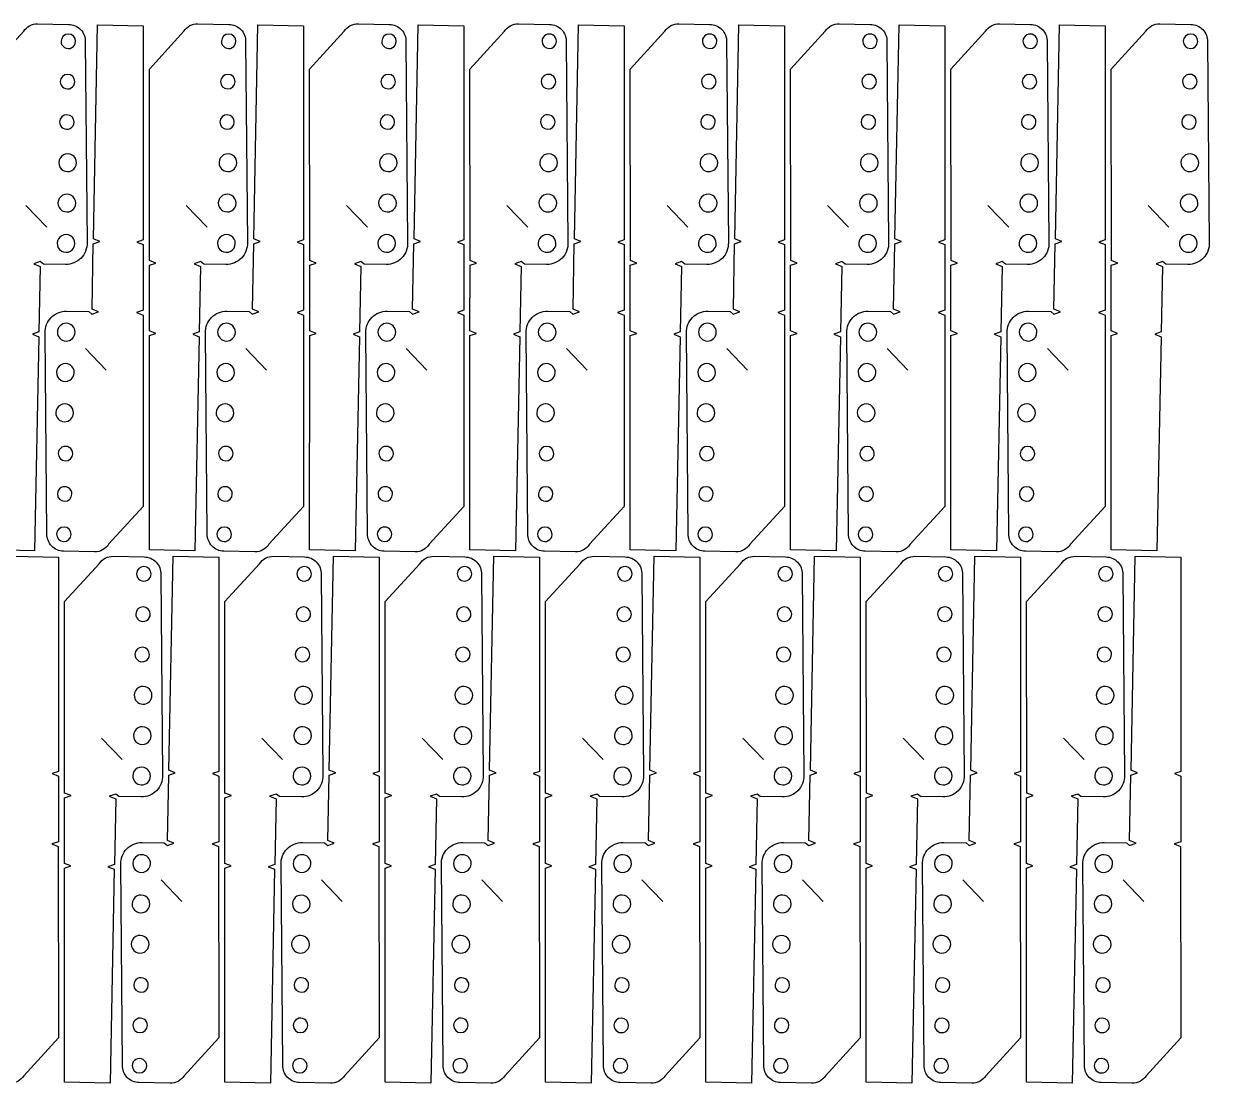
# Model space of a CAD drawing. Extents: x 5 to 2944, y 5 to 1318.
# Drawn here: x 1475 to 2944, y 5 to 1318 of the extents above; entities that cross this region are included whole.
import ezdxf

# ---------------------------------------------------------------- set-up
doc = ezdxf.new("R2010")
doc.units = 0

msp = doc.modelspace()

# ---------------------------------------------------------------- linework, layer by layer
for points in [[(1553, 1046.4, -0.430896), (1526.5, 1019.4), (1499, 1019.9), (1495.1, 1023), (1487, 1020.2), (1495, 1017), (1493.4, 935.8), (1485.3, 933), (1493.3, 929.9), (1488.1, 664.8), (1431.5, 665.9), (1431.5, 931.2), (1439.5, 933.9), (1431.5, 937.1), (1431.6, 1018.3), (1439.6, 1021.1), (1431.7, 1024.3), (1431.5, 1261.5), (1474.5, 1308.2, -0.26418), (1491.8, 1317.6), (1530.2, 1316.8, -0.419122), (1550.8, 1295.1), (1550.8, 1295.1), (1553, 1046.4)], [(1501.2, 934.6, -0.430883), (1527.7, 961.5), (1555.2, 961), (1559.1, 957.9), (1567.2, 960.8), (1559.2, 963.9), (1560.8, 1045.1), (1568.9, 1047.9), (1560.9, 1051.1), (1566.1, 1316.1), (1622.7, 1315), (1622.6, 1049.8), (1614.7, 1047), (1622.6, 1043.9), (1622.6, 962.7), (1614.5, 959.8), (1622.5, 956.7), (1622.7, 719.4), (1579.7, 672.7, -0.264177), (1562.3, 663.3), (1523.9, 664.1, -0.419118), (1503.3, 685.8), (1503.3, 685.8), (1501.2, 934.6)], [(1751.7, 1046.4, -0.430893), (1725.2, 1019.4), (1697.7, 1019.9), (1693.7, 1023), (1685.7, 1020.2), (1693.6, 1017), (1692, 935.8), (1684, 933), (1691.9, 929.9), (1686.7, 664.8), (1630.2, 665.9), (1630.2, 931.2), (1638.1, 933.9), (1630.2, 937.1), (1630.2, 1018.3), (1638.3, 1021.1), (1630.4, 1024.3), (1630.2, 1261.5), (1673.1, 1308.2, -0.264182), (1690.5, 1317.6), (1728.9, 1316.8, -0.419121), (1749.5, 1295.1), (1749.5, 1295.1), (1751.7, 1046.4)], [(1699.8, 934.6, -0.430883), (1726.3, 961.5), (1753.8, 961), (1757.8, 957.9), (1765.8, 960.8), (1757.9, 963.9), (1759.5, 1045.1), (1767.5, 1047.9), (1759.6, 1051.1), (1764.8, 1316.1), (1821.3, 1315), (1821.3, 1049.8), (1813.4, 1047), (1821.3, 1043.9), (1821.3, 962.7), (1813.2, 959.8), (1821.1, 956.7), (1821.3, 719.4), (1778.4, 672.7, -0.264179), (1761, 663.3), (1722.6, 664.1, -0.419119), (1702, 685.8), (1702, 685.8), (1699.8, 934.6)], [(1950.3, 1046.4, -0.430893), (1923.8, 1019.4), (1896.3, 1019.9), (1892.4, 1023), (1884.3, 1020.2), (1892.3, 1017), (1890.7, 935.8), (1882.6, 933), (1890.6, 929.9), (1885.4, 664.8), (1828.8, 665.9), (1828.9, 931.2), (1836.8, 933.9), (1828.9, 937.1), (1828.9, 1018.3), (1837, 1021.1), (1829, 1024.3), (1828.8, 1261.5), (1871.8, 1308.2, -0.264182), (1889.2, 1317.6), (1927.6, 1316.8, -0.419121), (1948.2, 1295.1), (1948.2, 1295.1), (1950.3, 1046.4)], [(1898.5, 934.6, -0.430884), (1925, 961.5), (1952.5, 961), (1956.4, 957.9), (1964.5, 960.8), (1956.5, 963.9), (1958.1, 1045.1), (1966.2, 1047.9), (1958.3, 1051.1), (1963.4, 1316.1), (2020, 1315), (2020, 1049.8), (2012, 1047), (2020, 1043.9), (2019.9, 962.7), (2011.9, 959.8), (2019.8, 956.7), (2020, 719.4), (1977, 672.7, -0.264173), (1959.7, 663.3), (1921.3, 664.1, -0.41912), (1900.7, 685.8), (1900.7, 685.8), (1898.5, 934.6)], [(2149, 1046.4, -0.430868), (2122.5, 1019.4), (2095, 1019.9), (2091.1, 1023), (2083, 1020.2), (2091, 1017), (2089.4, 935.8), (2081.3, 933), (2089.2, 929.9), (2084.1, 664.8), (2027.5, 665.9), (2027.5, 931.2), (2035.5, 933.9), (2027.5, 937.1), (2027.6, 1018.3), (2035.6, 1021.1), (2027.7, 1024.3), (2027.5, 1261.5), (2070.5, 1308.2, -0.264205), (2087.8, 1317.6), (2126.2, 1316.8, -0.419131), (2146.8, 1295.1), (2146.8, 1295.1), (2149, 1046.4)], [(2097.2, 934.6, -0.430874), (2123.7, 961.5), (2151.2, 961), (2155.1, 957.9), (2163.2, 960.8), (2155.2, 963.9), (2156.8, 1045.1), (2164.9, 1047.9), (2156.9, 1051.1), (2162.1, 1316.1), (2218.7, 1315), (2218.6, 1049.8), (2210.7, 1047), (2218.6, 1043.9), (2218.6, 962.7), (2210.5, 959.8), (2218.5, 956.7), (2218.7, 719.4), (2175.7, 672.7, -0.264184), (2158.3, 663.3), (2119.9, 664.1, -0.419117), (2099.3, 685.8), (2099.3, 685.8), (2097.2, 934.6)], [(2347.7, 1046.4, -0.430868), (2321.2, 1019.4), (2293.7, 1019.9), (2289.7, 1023), (2281.7, 1020.2), (2289.6, 1017), (2288, 935.8), (2280, 933), (2287.9, 929.9), (2282.7, 664.8), (2226.2, 665.9), (2226.2, 931.2), (2234.1, 933.9), (2226.2, 937.1), (2226.2, 1018.3), (2234.3, 1021.1), (2226.4, 1024.3), (2226.2, 1261.5), (2269.1, 1308.2, -0.264205), (2286.5, 1317.6), (2324.9, 1316.8, -0.419131), (2345.5, 1295.1), (2345.5, 1295.1), (2347.7, 1046.4)], [(2295.8, 934.6, -0.430874), (2322.3, 961.5), (2349.8, 961), (2353.8, 957.9), (2361.8, 960.8), (2353.9, 963.9), (2355.5, 1045.1), (2363.5, 1047.9), (2355.6, 1051.1), (2360.8, 1316.1), (2417.3, 1315), (2417.3, 1049.8), (2409.4, 1047), (2417.3, 1043.9), (2417.3, 962.7), (2409.2, 959.8), (2417.1, 956.7), (2417.3, 719.4), (2374.4, 672.7, -0.2642), (2357, 663.3), (2318.6, 664.1, -0.41913), (2298, 685.8), (2298, 685.8), (2295.8, 934.6)], [(2546.3, 1046.4, -0.430868), (2519.8, 1019.4), (2492.3, 1019.9), (2488.4, 1023), (2480.3, 1020.2), (2488.3, 1017), (2486.7, 935.8), (2478.6, 933), (2486.6, 929.9), (2481.4, 664.8), (2424.8, 665.9), (2424.9, 931.2), (2432.8, 933.9), (2424.9, 937.1), (2424.9, 1018.3), (2433, 1021.1), (2425, 1024.3), (2424.8, 1261.5), (2467.8, 1308.2, -0.26419), (2485.2, 1317.6), (2523.6, 1316.8, -0.419119), (2544.2, 1295.1), (2544.2, 1295.1), (2546.3, 1046.4)], [(2494.5, 934.6, -0.430874), (2521, 961.5), (2548.5, 961), (2552.4, 957.9), (2560.5, 960.8), (2552.5, 963.9), (2554.1, 1045.1), (2562.2, 1047.9), (2554.2, 1051.1), (2559.4, 1316.1), (2616, 1315), (2616, 1049.8), (2608, 1047), (2616, 1043.9), (2615.9, 962.7), (2607.9, 959.8), (2615.8, 956.7), (2616, 719.4), (2573, 672.7, -0.264184), (2555.7, 663.3), (2517.3, 664.1, -0.419117), (2496.7, 685.8), (2496.7, 685.8), (2494.5, 934.6)], [(2745, 1046.4, -0.430873), (2718.5, 1019.4), (2691, 1019.9), (2687.1, 1023), (2679, 1020.2), (2686.9, 1017), (2685.4, 935.8), (2677.3, 933), (2685.2, 929.9), (2680.1, 664.8), (2623.5, 665.9), (2623.5, 931.2), (2631.5, 933.9), (2623.5, 937.1), (2623.6, 1018.3), (2631.6, 1021.1), (2623.7, 1024.3), (2623.5, 1261.5), (2666.5, 1308.2, -0.264205), (2683.8, 1317.6), (2722.2, 1316.8, -0.419131), (2742.8, 1295.1), (2742.8, 1295.1), (2745, 1046.4)], [(2693.2, 934.6, -0.430874), (2719.7, 961.5), (2747.2, 961), (2751.1, 957.9), (2759.1, 960.8), (2751.2, 963.9), (2752.8, 1045.1), (2760.9, 1047.9), (2752.9, 1051.1), (2758.1, 1316.1), (2814.7, 1315), (2814.6, 1049.8), (2806.7, 1047), (2814.6, 1043.9), (2814.6, 962.7), (2806.5, 959.8), (2814.5, 956.7), (2814.7, 719.4), (2771.7, 672.7, -0.2642), (2754.3, 663.3), (2715.9, 664.1, -0.41913), (2695.3, 685.8), (2695.3, 685.8), (2693.2, 934.6)], [(2943.7, 1046.4, -0.430873), (2917.2, 1019.4), (2889.7, 1019.9), (2885.7, 1023), (2877.7, 1020.2), (2885.6, 1017), (2884, 935.8), (2876, 933), (2883.9, 929.9), (2878.7, 664.8), (2822.2, 665.9), (2822.2, 931.2), (2830.1, 933.9), (2822.2, 937.1), (2822.2, 1018.3), (2830.3, 1021.1), (2822.4, 1024.3), (2822.2, 1261.5), (2865.1, 1308.2, -0.26419), (2882.5, 1317.6), (2920.9, 1316.8, -0.419119), (2941.5, 1295.1), (2941.5, 1295.1), (2943.7, 1046.4)], [(1520.8, 1296, 1.000027), (1538.8, 1295.7, 0.999986), (1520.8, 1296)], [(1719.5, 1296, 1.000014), (1737.5, 1295.7, 0.999986), (1719.5, 1296)], [(1918.2, 1296, 1.000014), (1936.2, 1295.7, 0.999986), (1918.2, 1296)], [(2116.8, 1296, 0.999986), (2134.8, 1295.7, 1.000028), (2116.8, 1296)], [(2315.5, 1296, 0.999986), (2333.5, 1295.7, 1.000028), (2315.5, 1296)], [(2514.2, 1296, 0.999986), (2532.2, 1295.7, 1.000014), (2514.2, 1296)], [(2712.8, 1296, 0.999986), (2730.8, 1295.7, 1.000014), (2712.8, 1296)], [(2911.5, 1296, 0.999986), (2929.5, 1295.7, 0.999986), (2911.5, 1296)], [(1519.9, 1246, 1), (1537.9, 1245.7, 0.999986), (1519.9, 1246)], [(1718.5, 1246, 0.999986), (1736.5, 1245.7, 0.999986), (1718.5, 1246)], [(1917.2, 1246, 0.999986), (1935.2, 1245.7, 0.999986), (1917.2, 1246)], [(2115.9, 1246, 0.999986), (2133.9, 1245.7, 1.000014), (2115.9, 1246)], [(2314.5, 1246, 0.999986), (2332.5, 1245.7, 1.000014), (2314.5, 1246)], [(2513.2, 1246, 0.999986), (2531.2, 1245.7, 1.000028), (2513.2, 1246)], [(2711.9, 1246, 0.999972), (2729.9, 1245.7, 0.999986), (2711.9, 1246)], [(2910.5, 1246, 0.999972), (2928.5, 1245.7, 1.000014), (2910.5, 1246)], [(1518.9, 1196, 1), (1536.9, 1195.7, 0.999986), (1518.9, 1196)], [(1717.6, 1196, 0.999986), (1735.5, 1195.7, 0.999986), (1717.6, 1196)], [(1916.2, 1196, 0.999986), (1934.2, 1195.7, 0.999986), (1916.2, 1196)], [(2114.9, 1196, 0.999986), (2132.9, 1195.7, 1.000028), (2114.9, 1196)], [(2313.5, 1196, 0.999986), (2331.5, 1195.7, 1.000028), (2313.5, 1196)], [(2512.2, 1196, 0.999986), (2530.2, 1195.7, 1.000014), (2512.2, 1196)], [(2710.9, 1196, 0.999972), (2728.9, 1195.7, 1.000014), (2710.9, 1196)], [(2909.5, 1196, 0.999972), (2927.5, 1195.7, 0.999986), (2909.5, 1196)], [(1518, 1145.6, 1), (1540, 1145.2, 1.000011), (1518, 1145.6)], [(1716.6, 1145.6, 1), (1738.6, 1145.2, 1.000011), (1716.6, 1145.6)], [(1915.3, 1145.6, 1), (1937.3, 1145.2, 1.000011), (1915.3, 1145.6)], [(2114, 1145.6, 0.999978), (2136, 1145.2, 1.000011), (2114, 1145.6)], [(2312.6, 1145.6, 0.999978), (2334.6, 1145.2, 1.000011), (2312.6, 1145.6)], [(2511.3, 1145.6, 0.999955), (2533.3, 1145.2, 1.000011), (2511.3, 1145.6)], [(2710, 1145.6, 0.999989), (2732, 1145.2, 1.000011), (2710, 1145.6)], [(2908.6, 1145.6, 0.999966), (2930.6, 1145.2, 1.000011), (2908.6, 1145.6)], [(1517, 1095.6, 1.000006), (1539, 1095.2, 1.000006), (1517, 1095.6)], [(1715.7, 1095.6, 1.000006), (1737.7, 1095.2, 1.000006), (1715.7, 1095.6)], [(1914.3, 1095.6, 1.000006), (1936.3, 1095.2, 1.000006), (1914.3, 1095.6)], [(2113, 1095.6, 0.999972), (2135, 1095.2, 1.000006), (2113, 1095.6)], [(2311.7, 1095.6, 0.999972), (2333.7, 1095.2, 1.000006), (2311.7, 1095.6)], [(2510.3, 1095.6, 0.999995), (2532.3, 1095.2, 1.000006), (2510.3, 1095.6)], [(2709, 1095.6, 0.999972), (2731, 1095.2, 1.000006), (2709, 1095.6)], [(2907.7, 1095.6, 0.999995), (2929.6, 1095.2, 1.000006), (2907.7, 1095.6)], [(1516, 1045.6, 1.000006), (1538, 1045.2, 1.000006), (1516, 1045.6)], [(1714.7, 1045.6, 1.000006), (1736.7, 1045.2, 1.000006), (1714.7, 1045.6)], [(1913.4, 1045.6, 1.000006), (1935.3, 1045.2, 1.000006), (1913.4, 1045.6)], [(2112, 1045.6, 0.999995), (2134, 1045.2, 1.000006), (2112, 1045.6)], [(2310.7, 1045.6, 0.999995), (2332.7, 1045.2, 1.000006), (2310.7, 1045.6)], [(2509.3, 1045.6, 0.999972), (2531.3, 1045.2, 1.000006), (2509.3, 1045.6)], [(2708, 1045.6, 0.999995), (2730, 1045.2, 1.000006), (2708, 1045.6)], [(2906.7, 1045.6, 0.999972), (2928.7, 1045.2, 1.000006), (2906.7, 1045.6)], [(1538.2, 935.3, 0.999989), (1516.2, 935.7, 1), (1538.2, 935.3)], [(1736.8, 935.3, 0.999989), (1714.8, 935.7, 1), (1736.8, 935.3)], [(1935.5, 935.3, 0.999989), (1913.5, 935.7, 1), (1935.5, 935.3)], [(2134.2, 935.3, 1), (2112.2, 935.7, 1), (2134.2, 935.3)], [(2332.8, 935.3, 1), (2310.8, 935.7, 1), (2332.8, 935.3)], [(2531.5, 935.3, 1), (2509.5, 935.7, 1), (2531.5, 935.3)], [(2730.1, 935.3, 1), (2708.2, 935.7, 1), (2730.1, 935.3)], [(1537.2, 885.3, 1.000003), (1515.2, 885.8, 1.000008), (1537.2, 885.3)], [(1735.8, 885.3, 1.000008), (1713.8, 885.8, 1.000008), (1735.8, 885.3)], [(1934.5, 885.3, 0.999997), (1912.5, 885.8, 1.000008), (1934.5, 885.3)], [(2133.2, 885.3, 0.999997), (2111.2, 885.8, 1.000009), (2133.2, 885.3)], [(2331.8, 885.3, 1.000003), (2309.8, 885.8, 1.000009), (2331.8, 885.3)], [(2530.5, 885.3, 0.999997), (2508.5, 885.8, 1.000009), (2530.5, 885.3)], [(2729.2, 885.3, 1.000003), (2707.2, 885.8, 1.000009), (2729.2, 885.3)], [(1536.2, 835.3, 1.000011), (1514.2, 835.8, 1), (1536.2, 835.3)], [(1734.9, 835.3, 1.000011), (1712.9, 835.8, 1), (1734.9, 835.3)], [(1933.5, 835.3, 1.000006), (1911.5, 835.8, 1), (1933.5, 835.3)], [(2132.2, 835.3, 1.000006), (2110.2, 835.8, 1), (2132.2, 835.3)], [(2330.9, 835.3, 1.000006), (2308.9, 835.8, 1), (2330.9, 835.3)], [(2529.5, 835.3, 1.000006), (2507.5, 835.8, 1), (2529.5, 835.3)], [(2728.2, 835.3, 1.000006), (2706.2, 835.8, 1), (2728.2, 835.3)], [(1535.3, 784.9, 1), (1517.3, 785.2, 1), (1535.3, 784.9)], [(1734, 784.9, 1), (1716, 785.2, 0.999993), (1734, 784.9)], [(1932.6, 784.9, 1.000007), (1914.6, 785.2, 1), (1932.6, 784.9)], [(2131.3, 784.9, 0.999972), (2113.3, 785.2, 1.000007), (2131.3, 784.9)], [(2330, 784.9, 0.999972), (2312, 785.2, 1.000021), (2330, 784.9)], [(2528.6, 784.9, 0.999972), (2510.6, 785.2, 1.000007), (2528.6, 784.9)], [(2727.3, 784.9, 0.999972), (2709.3, 785.2, 1.000021), (2727.3, 784.9)], [(1534.3, 734.9, 1.000014), (1516.3, 735.2, 0.999986), (1534.3, 734.9)], [(1733, 734.9, 1), (1715, 735.2, 0.999986), (1733, 734.9)], [(1931.6, 734.9, 1.000021), (1913.6, 735.2, 0.999986), (1931.6, 734.9)], [(2130.3, 734.9, 0.999986), (2112.3, 735.2, 1.000014), (2130.3, 734.9)], [(2329, 734.9, 0.999979), (2311, 735.2, 1), (2329, 734.9)], [(2527.6, 734.9, 0.999986), (2509.6, 735.2, 1.000014), (2527.6, 734.9)], [(2726.3, 734.9, 0.999979), (2708.3, 735.2, 1), (2726.3, 734.9)], [(1533.3, 684.9, 1), (1515.3, 685.3, 0.999993), (1533.3, 684.9)], [(1732, 684.9, 1), (1714, 685.3, 1), (1732, 684.9)], [(1930.7, 684.9, 1.000007), (1912.7, 685.3, 0.999993), (1930.7, 684.9)], [(2129.3, 684.9, 0.999972), (2111.3, 685.3, 1), (2129.3, 684.9)], [(2328, 684.9, 0.999972), (2310, 685.3, 1.000028), (2328, 684.9)], [(2526.7, 684.9, 0.999972), (2508.7, 685.3, 1), (2526.7, 684.9)], [(2725.3, 684.9, 0.999972), (2707.3, 685.3, 1.000028), (2725.3, 684.9)], [(1396.1, 276.2, -0.430883), (1422.5, 303.2), (1450, 302.7), (1454, 299.6), (1462, 302.4), (1454.1, 305.6), (1455.7, 386.8), (1463.7, 389.6), (1455.8, 392.8), (1461, 657.8), (1517.6, 656.7), (1517.5, 391.4), (1509.6, 388.7), (1517.5, 385.6), (1517.5, 304.3), (1509.4, 301.5), (1517.4, 298.3), (1517.6, 61.1), (1474.6, 14.4, -0.264172), (1457.2, 5), (1418.8, 5.8, -0.419117), (1398.2, 27.5), (1398.2, 27.5), (1396.1, 276.2)], [(1646.5, 386.6, -0.430896), (1620.1, 359.7), (1592.6, 360.2), (1588.6, 363.3), (1580.6, 360.5), (1588.5, 357.3), (1586.9, 276.1), (1578.9, 273.3), (1586.8, 270.1), (1581.6, 5.1), (1525, 6.2), (1525.1, 271.5), (1533, 274.2), (1525.1, 277.3), (1525.1, 358.5), (1533.2, 361.4), (1525.2, 364.5), (1525, 601.8), (1568, 648.5, -0.264163), (1585.4, 657.9), (1623.8, 657.1, -0.419118), (1644.4, 635.4), (1644.4, 635.4), (1646.5, 386.6)], [(1594.8, 276.2, -0.430883), (1621.2, 303.2), (1648.7, 302.7), (1652.7, 299.6), (1660.7, 302.4), (1652.8, 305.6), (1654.4, 386.8), (1662.4, 389.6), (1654.5, 392.8), (1659.7, 657.8), (1716.3, 656.7), (1716.2, 391.4), (1708.3, 388.7), (1716.2, 385.6), (1716.2, 304.3), (1708.1, 301.5), (1716.1, 298.3), (1716.3, 61.1), (1673.3, 14.4, -0.264172), (1655.9, 5), (1617.5, 5.8, -0.419117), (1596.9, 27.5), (1596.9, 27.5), (1594.8, 276.2)], [(1845.2, 386.6, -0.430896), (1818.8, 359.7), (1791.3, 360.2), (1787.3, 363.3), (1779.3, 360.5), (1787.2, 357.3), (1785.6, 276.1), (1777.6, 273.3), (1785.5, 270.1), (1780.3, 5.1), (1723.7, 6.2), (1723.8, 271.5), (1731.7, 274.2), (1723.8, 277.3), (1723.8, 358.5), (1731.9, 361.4), (1723.9, 364.5), (1723.7, 601.8), (1766.7, 648.5, -0.264163), (1784.1, 657.9), (1822.5, 657.1, -0.419118), (1843.1, 635.4), (1843.1, 635.4), (1845.2, 386.6)], [(1793.4, 276.2, -0.430883), (1819.9, 303.2), (1847.4, 302.7), (1851.4, 299.6), (1859.4, 302.4), (1851.5, 305.6), (1853.1, 386.8), (1861.1, 389.6), (1853.2, 392.8), (1858.4, 657.8), (1914.9, 656.7), (1914.9, 391.4), (1907, 388.7), (1914.9, 385.6), (1914.9, 304.3), (1906.8, 301.5), (1914.7, 298.3), (1914.9, 61.1), (1872, 14.4, -0.264172), (1854.6, 5), (1816.2, 5.8, -0.419117), (1795.6, 27.5), (1795.6, 27.5), (1793.4, 276.2)], [(2043.9, 386.6, -0.430893), (2017.4, 359.7), (1989.9, 360.2), (1986, 363.3), (1978, 360.5), (1985.9, 357.3), (1984.3, 276.1), (1976.2, 273.3), (1984.2, 270.1), (1979, 5.1), (1922.4, 6.2), (1922.5, 271.5), (1930.4, 274.2), (1922.5, 277.3), (1922.5, 358.5), (1930.6, 361.4), (1922.6, 364.5), (1922.4, 601.8), (1965.4, 648.5, -0.264166), (1982.8, 657.9), (2021.2, 657.1, -0.419116), (2041.8, 635.4), (2041.8, 635.4), (2043.9, 386.6)], [(1992.1, 276.2, -0.430884), (2018.6, 303.2), (2046.1, 302.7), (2050.1, 299.6), (2058.1, 302.4), (2050.2, 305.6), (2051.8, 386.8), (2059.8, 389.6), (2051.9, 392.8), (2057.1, 657.8), (2113.6, 656.7), (2113.6, 391.4), (2105.7, 388.7), (2113.6, 385.6), (2113.6, 304.3), (2105.5, 301.5), (2113.4, 298.3), (2113.6, 61.1), (2070.7, 14.4, -0.26418), (2053.3, 5), (2014.9, 5.8, -0.419119), (1994.3, 27.5), (1994.3, 27.5), (1992.1, 276.2)], [(2242.6, 386.6, -0.430873), (2216.1, 359.7), (2188.6, 360.2), (2184.7, 363.3), (2176.6, 360.5), (2184.6, 357.3), (2183, 276.1), (2174.9, 273.3), (2182.9, 270.1), (2177.7, 5.1), (2121.1, 6.2), (2121.2, 271.5), (2129.1, 274.2), (2121.2, 277.3), (2121.2, 358.5), (2129.3, 361.4), (2121.3, 364.5), (2121.1, 601.8), (2164.1, 648.5, -0.264188), (2181.5, 657.9), (2219.9, 657.1, -0.419127), (2240.5, 635.4), (2240.5, 635.4), (2242.6, 386.6)], [(2190.8, 276.2, -0.430877), (2217.3, 303.2), (2244.8, 302.7), (2248.8, 299.6), (2256.8, 302.4), (2248.9, 305.6), (2250.5, 386.8), (2258.5, 389.6), (2250.6, 392.8), (2255.8, 657.8), (2312.3, 656.7), (2312.3, 391.4), (2304.3, 388.7), (2312.3, 385.6), (2312.2, 304.3), (2304.2, 301.5), (2312.1, 298.3), (2312.3, 61.1), (2269.4, 14.4, -0.264194), (2252, 5), (2213.6, 5.8, -0.419128), (2193, 27.5), (2193, 27.5), (2190.8, 276.2)], [(2441.3, 386.6, -0.430873), (2414.8, 359.7), (2387.3, 360.2), (2383.4, 363.3), (2375.3, 360.5), (2383.3, 357.3), (2381.7, 276.1), (2373.6, 273.3), (2381.6, 270.1), (2376.4, 5.1), (2319.8, 6.2), (2319.9, 271.5), (2327.8, 274.2), (2319.9, 277.3), (2319.9, 358.5), (2328, 361.4), (2320, 364.5), (2319.8, 601.8), (2362.8, 648.5, -0.264188), (2380.2, 657.9), (2418.6, 657.1, -0.419127), (2439.1, 635.4), (2439.1, 635.4), (2441.3, 386.6)], [(2389.5, 276.2, -0.430877), (2416, 303.2), (2443.5, 302.7), (2447.4, 299.6), (2455.5, 302.4), (2447.6, 305.6), (2449.2, 386.8), (2457.2, 389.6), (2449.3, 392.8), (2454.4, 657.8), (2511, 656.7), (2511, 391.4), (2503, 388.7), (2511, 385.6), (2510.9, 304.3), (2502.9, 301.5), (2510.8, 298.3), (2511, 61.1), (2468, 14.4, -0.264194), (2450.7, 5), (2412.3, 5.8, -0.419128), (2391.7, 27.5), (2391.7, 27.5), (2389.5, 276.2)], [(2640, 386.6, -0.430873), (2613.5, 359.7), (2586, 360.2), (2582.1, 363.3), (2574, 360.5), (2582, 357.3), (2580.4, 276.1), (2572.3, 273.3), (2580.3, 270.1), (2575.1, 5.1), (2518.5, 6.2), (2518.6, 271.5), (2526.5, 274.2), (2518.6, 277.3), (2518.6, 358.5), (2526.6, 361.4), (2518.7, 364.5), (2518.5, 601.8), (2561.5, 648.5, -0.264174), (2578.8, 657.9), (2617.3, 657.1, -0.419115), (2637.8, 635.4), (2637.8, 635.4), (2640, 386.6)], [(2588.2, 276.2, -0.430877), (2614.7, 303.2), (2642.2, 302.7), (2646.1, 299.6), (2654.2, 302.4), (2646.3, 305.6), (2647.8, 386.8), (2655.9, 389.6), (2648, 392.8), (2653.1, 657.8), (2709.7, 656.7), (2709.7, 391.4), (2701.7, 388.7), (2709.7, 385.6), (2709.6, 304.3), (2701.6, 301.5), (2709.5, 298.3), (2709.7, 61.1), (2666.7, 14.4, -0.264194), (2649.4, 5), (2611, 5.8, -0.419128), (2590.4, 27.5), (2590.4, 27.5), (2588.2, 276.2)], [(2838.7, 386.6, -0.430873), (2812.2, 359.7), (2784.7, 360.2), (2780.8, 363.3), (2772.7, 360.5), (2780.7, 357.3), (2779.1, 276.1), (2771, 273.3), (2779, 270.1), (2773.8, 5.1), (2717.2, 6.2), (2717.2, 271.5), (2725.2, 274.2), (2717.2, 277.3), (2717.3, 358.5), (2725.3, 361.4), (2717.4, 364.5), (2717.2, 601.8), (2760.2, 648.5, -0.264174), (2777.5, 657.9), (2816, 657.1, -0.419115), (2836.5, 635.4), (2836.5, 635.4), (2838.7, 386.6)], [(2786.9, 276.2, -0.430877), (2813.4, 303.2), (2840.9, 302.7), (2844.8, 299.6), (2852.9, 302.4), (2844.9, 305.6), (2846.5, 386.8), (2854.6, 389.6), (2846.7, 392.8), (2851.8, 657.8), (2908.4, 656.7), (2908.4, 391.4), (2900.4, 388.7), (2908.4, 385.6), (2908.3, 304.3), (2900.3, 301.5), (2908.2, 298.3), (2908.4, 61.1), (2865.4, 14.4, -0.264194), (2848.1, 5), (2809.7, 5.8, -0.419128), (2789.1, 27.5), (2789.1, 27.5), (2786.9, 276.2)], [(1614.4, 636.3, 1.000007), (1632.4, 636, 0.999993), (1614.4, 636.3)], [(1813.1, 636.3, 1.000007), (1831.1, 636, 0.999993), (1813.1, 636.3)], [(2011.8, 636.3, 1), (2029.8, 636, 0.999993), (2011.8, 636.3)], [(2210.5, 636.3, 0.999972), (2228.5, 636, 1.000021), (2210.5, 636.3)], [(2409.2, 636.3, 0.999972), (2427.2, 636, 1.000021), (2409.2, 636.3)], [(2607.9, 636.3, 0.999972), (2625.8, 636, 1), (2607.9, 636.3)], [(2806.5, 636.3, 0.999972), (2824.5, 636, 1), (2806.5, 636.3)], [(1613.4, 586.3, 1.000021), (1631.4, 586, 0.999986), (1613.4, 586.3)], [(1812.1, 586.3, 1.000021), (1830.1, 586, 0.999986), (1812.1, 586.3)], [(2010.8, 586.3, 1.000014), (2028.8, 586, 0.999986), (2010.8, 586.3)], [(2209.5, 586.3, 0.999986), (2227.5, 586, 1), (2209.5, 586.3)], [(2408.2, 586.3, 0.999986), (2426.2, 586, 1), (2408.2, 586.3)], [(2606.9, 586.3, 0.999986), (2624.9, 586, 1.000014), (2606.9, 586.3)], [(2805.6, 586.3, 0.999986), (2823.6, 586, 1.000014), (2805.6, 586.3)], [(1612.4, 536.3, 1.000007), (1630.4, 536, 1), (1612.4, 536.3)], [(1811.1, 536.3, 1.000007), (1829.1, 536, 1), (1811.1, 536.3)], [(2009.8, 536.3, 1), (2027.8, 536, 1), (2009.8, 536.3)], [(2208.5, 536.3, 0.999972), (2226.5, 536, 1.000028), (2208.5, 536.3)], [(2407.2, 536.3, 0.999972), (2425.2, 536, 1.000028), (2407.2, 536.3)], [(2605.9, 536.3, 0.999972), (2623.9, 536, 1.000007), (2605.9, 536.3)], [(2804.6, 536.3, 0.999972), (2822.6, 536, 1.000007), (2804.6, 536.3)], [(1611.5, 485.9, 1), (1633.5, 485.4, 1.000005), (1611.5, 485.9)], [(1810.2, 485.9, 1), (1832.2, 485.4, 1.000005), (1810.2, 485.9)], [(2008.9, 485.9, 1), (2030.9, 485.4, 1.000005), (2008.9, 485.9)], [(2207.6, 485.9, 0.999992), (2229.6, 485.4, 1.000006), (2207.6, 485.9)], [(2406.3, 485.9, 0.999992), (2428.3, 485.4, 1.000006), (2406.3, 485.9)], [(2605, 485.9, 0.999966), (2627, 485.4, 1.000006), (2605, 485.9)], [(2803.7, 485.9, 0.999966), (2825.7, 485.4, 1.000006), (2803.7, 485.9)], [(1610.5, 435.9, 1.000003), (1632.5, 435.5, 1.000005), (1610.5, 435.9)], [(1809.2, 435.9, 1.000003), (1831.2, 435.5, 1.000005), (1809.2, 435.9)], [(2007.9, 435.9, 1.000003), (2029.9, 435.5, 1.000005), (2007.9, 435.9)], [(2206.6, 435.9, 0.999969), (2228.6, 435.5, 1.000006), (2206.6, 435.9)], [(2405.3, 435.9, 0.999969), (2427.3, 435.5, 1.000006), (2405.3, 435.9)], [(2604, 435.9, 0.999995), (2626, 435.5, 1.000006), (2604, 435.9)], [(2802.7, 435.9, 0.999995), (2824.7, 435.5, 1.000006), (2802.7, 435.9)], [(1609.6, 385.9, 1), (1631.6, 385.5, 1.000011), (1609.6, 385.9)], [(1808.3, 385.9, 1), (1830.3, 385.5, 1.000011), (1808.3, 385.9)], [(2007, 385.9, 1), (2028.9, 385.5, 1.000005), (2007, 385.9)], [(2205.6, 385.9, 0.999989), (2227.6, 385.5, 1.000006), (2205.6, 385.9)], [(2404.3, 385.9, 0.999989), (2426.3, 385.5, 1.000006), (2404.3, 385.9)], [(2603, 385.9, 0.999963), (2625, 385.5, 1.000006), (2603, 385.9)], [(2801.7, 385.9, 0.999963), (2823.7, 385.5, 1.000006), (2801.7, 385.9)], [(1631.7, 277, 0.99999), (1609.7, 277.4, 1.000004), (1631.7, 277)], [(1830.4, 277, 0.99999), (1808.4, 277.4, 1.000004), (1830.4, 277)], [(2029.1, 277, 0.99999), (2007.1, 277.4, 1.000004), (2029.1, 277)], [(2227.8, 277, 1.000002), (2205.8, 277.4, 1.000004), (2227.8, 277)], [(2426.5, 277, 1.000002), (2404.5, 277.4, 1.000004), (2426.5, 277)], [(2625.2, 277, 1.000002), (2603.2, 277.4, 1.000004), (2625.2, 277)], [(2823.9, 277, 1.000002), (2801.9, 277.4, 1.000004), (2823.9, 277)], [(1630.8, 227, 1.000011), (1608.8, 227.4, 1.000005), (1630.8, 227)], [(1829.4, 227, 1.000011), (1807.5, 227.4, 1.000005), (1829.4, 227)], [(2028.1, 227, 1.000005), (2006.1, 227.4, 1.000005), (2028.1, 227)], [(2226.8, 227, 1.000005), (2204.8, 227.4, 1.000005), (2226.8, 227)], [(2425.5, 227, 1.000005), (2403.5, 227.4, 1.000005), (2425.5, 227)], [(2624.2, 227, 1.000005), (2602.2, 227.4, 1.000005), (2624.2, 227)], [(2822.9, 227, 1.000005), (2800.9, 227.4, 1.000005), (2822.9, 227)], [(1629.8, 177, 1.000011), (1607.8, 177.4, 1.000005), (1629.8, 177)], [(1828.5, 177, 1.000011), (1806.5, 177.4, 1.000005), (1828.5, 177)], [(2027.2, 177, 1.000005), (2005.2, 177.4, 1.000005), (2027.2, 177)], [(2225.9, 177, 1.000005), (2203.9, 177.4, 1.000005), (2225.9, 177)], [(2424.5, 177, 1.000005), (2402.6, 177.4, 1.000005), (2424.5, 177)], [(2623.2, 177, 1.000005), (2601.2, 177.4, 1.000005), (2623.2, 177)], [(2821.9, 177, 1.000005), (2799.9, 177.4, 1.000005), (2821.9, 177)], [(1628.9, 126.6, 1.000005), (1610.9, 126.9, 0.999992), (1628.9, 126.6)], [(1827.6, 126.6, 1.000005), (1809.6, 126.9, 0.999992), (1827.6, 126.6)], [(2026.2, 126.6, 1.000012), (2008.3, 126.9, 0.999991), (2026.2, 126.6)], [(2224.9, 126.6, 0.999977), (2206.9, 126.9, 1.000018), (2224.9, 126.6)], [(2423.6, 126.6, 0.999977), (2405.6, 126.9, 1.000018), (2423.6, 126.6)], [(2622.3, 126.6, 0.999977), (2604.3, 126.9, 1.000018), (2622.3, 126.6)], [(2821, 126.6, 0.999977), (2803, 126.9, 1.000018), (2821, 126.6)], [(1627.9, 76.6, 1.000005), (1609.9, 76.9, 0.999992), (1627.9, 76.6)], [(1826.6, 76.6, 1.000005), (1808.6, 76.9, 0.999992), (1826.6, 76.6)], [(2025.3, 76.6, 1.000012), (2007.3, 76.9, 0.999991), (2025.3, 76.6)], [(2224, 76.6, 0.999977), (2206, 76.9, 1.000005), (2224, 76.6)], [(2422.7, 76.6, 0.999977), (2404.7, 76.9, 1.000005), (2422.7, 76.6)], [(2621.4, 76.6, 0.999977), (2603.4, 76.9, 1.000005), (2621.4, 76.6)], [(2820, 76.6, 0.999977), (2802, 76.9, 1.000005), (2820, 76.6)], [(1626.9, 26.6, 1.000004), (1608.9, 26.9, 0.999991), (1626.9, 26.6)], [(1825.6, 26.6, 1.000004), (1807.6, 26.9, 0.999991), (1825.6, 26.6)], [(2024.3, 26.6, 1.000011), (2006.3, 26.9, 0.999991), (2024.3, 26.6)], [(2223, 26.6, 0.999977), (2205, 26.9, 1.000019), (2223, 26.6)], [(2421.7, 26.6, 0.999977), (2403.7, 26.9, 1.000019), (2421.7, 26.6)], [(2620.4, 26.6, 0.999977), (2602.4, 26.9, 1.000019), (2620.4, 26.6)], [(2819.1, 26.6, 0.999977), (2801.1, 26.9, 1.000019), (2819.1, 26.6)]]:
    msp.add_lwpolyline(points, format="xyb")
for points in [[(1503.1, 1065.7), (1477.3, 1092.5)], [(1701.7, 1065.7), (1676, 1092.5)], [(1900.4, 1065.7), (1874.7, 1092.5)], [(2099.1, 1065.7), (2073.3, 1092.5)], [(2297.7, 1065.7), (2272, 1092.5)], [(2496.4, 1065.7), (2470.7, 1092.5)], [(2695.1, 1065.7), (2669.3, 1092.5)], [(2893.7, 1065.7), (2868, 1092.5)], [(1551.1, 915.2), (1576.8, 888.5)], [(1749.8, 915.2), (1775.5, 888.5)], [(1948.4, 915.2), (1974.2, 888.5)], [(2147.1, 915.2), (2172.8, 888.5)], [(2345.8, 915.2), (2371.5, 888.5)], [(2544.4, 915.2), (2570.2, 888.5)], [(2743.1, 915.2), (2768.8, 888.5)], [(1596.6, 406), (1570.9, 432.7)], [(1795.3, 406), (1769.6, 432.7)], [(1994, 406), (1968.3, 432.7)], [(2192.7, 406), (2167, 432.7)], [(2391.4, 406), (2365.7, 432.7)], [(2590.1, 406), (2564.3, 432.7)], [(2788.8, 406), (2763, 432.7)], [(1644.7, 256.9), (1670.4, 230.1)], [(1843.4, 256.9), (1869.1, 230.1)], [(2042.1, 256.9), (2067.8, 230.1)], [(2240.7, 256.9), (2266.5, 230.1)], [(2439.4, 256.9), (2465.2, 230.1)], [(2638.1, 256.9), (2663.9, 230.1)], [(2836.8, 256.9), (2862.6, 230.1)]]:
    msp.add_lwpolyline(points)

doc.saveas('drawing.dxf')
